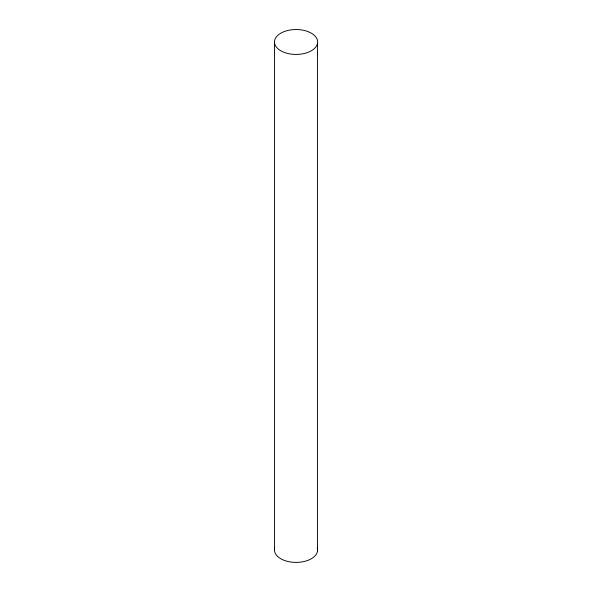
<?xml version="1.0" encoding="UTF-8"?>
<svg xmlns="http://www.w3.org/2000/svg" width="592" height="592" viewBox="0 0 592 592"><rect width="100%" height="100%" fill="white"/><g stroke="black" fill="none" stroke-linecap="round" stroke-linejoin="round"><path stroke-width="0.89" d="M317.497 43.371A21.578 12.454 0 0 1 283.25 52A21.578 12.454 0 0 1 287.431 30.562A21.578 12.454 0 0 1 317.497 43.371L317.497 551.344M274.503 42.446L274.503 550.419M317.26 547.637A21.578 12.454 0 0 1 296.54 562.407A21.578 12.454 0 0 1 274.703 548.185"/></g></svg>
